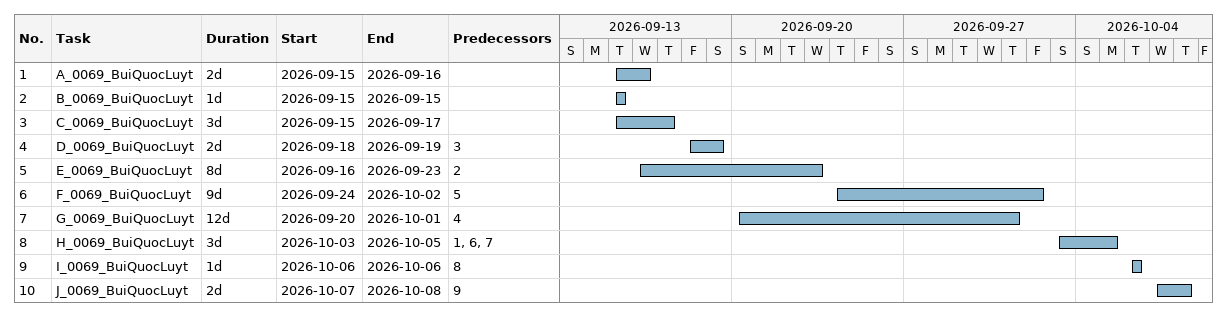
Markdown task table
| ID | Task | Duration | Start | Finish | Predecessors |
|---|---|---|---|---|---|
| 1 | A_0069_BuiQuocLuyt | 2d | 2026-09-15 | 2026-09-16 |  |
| 2 | B_0069_BuiQuocLuyt | 1d | 2026-09-15 | 2026-09-15 |  |
| 3 | C_0069_BuiQuocLuyt | 3d | 2026-09-15 | 2026-09-17 |  |
| 4 | D_0069_BuiQuocLuyt | 2d | 2026-09-18 | 2026-09-19 | 3 |
| 5 | E_0069_BuiQuocLuyt | 8d | 2026-09-16 | 2026-09-23 | 2 |
| 6 | F_0069_BuiQuocLuyt | 9d | 2026-09-24 | 2026-10-02 | 5 |
| 7 | G_0069_BuiQuocLuyt | 12d | 2026-09-20 | 2026-10-01 | 4 |
| 8 | H_0069_BuiQuocLuyt | 3d | 2026-10-03 | 2026-10-05 | 1, 6, 7 |
| 9 | I_0069_BuiQuocLuyt | 1d | 2026-10-06 | 2026-10-06 | 8 |
| 10 | J_0069_BuiQuocLuyt | 2d | 2026-10-07 | 2026-10-08 | 9 |
